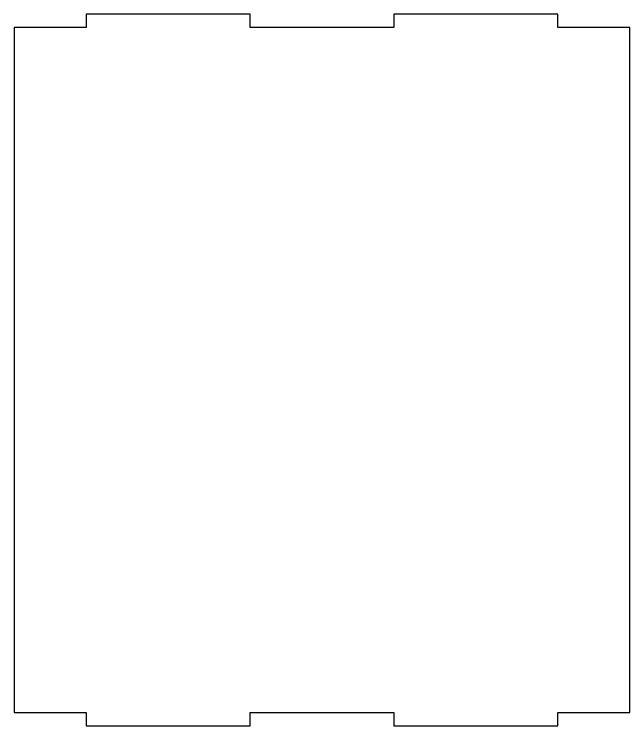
# Model space of a CAD drawing. Header units: millimetres. Extents: x -737 to 1904, y -658 to 473.
# Drawn here: x 539.7 to 730.2, y -600.2 to -380 of the extents above; entities that cross this region are included whole.
import ezdxf

# ---------------------------------------------------------------- set-up
doc = ezdxf.new("R2010")
doc.units = ezdxf.units.MM

msp = doc.modelspace()

# ---------------------------------------------------------------- linework, layer by layer
at = {"color": 7, "linetype": 'Continuous', "lineweight": 25}
for p, q in [((561.97, -379.98), (561.97, -384.05)), ((612.77, -379.98), (561.97, -379.98)), ((612.77, -384.05), (612.77, -379.98)), ((657.22, -379.98), (657.22, -384.05)), ((708.02, -379.98), (657.22, -379.98)), ((708.02, -384.05), (708.02, -379.98)), ((539.75, -384.05), (539.75, -596.11)), ((561.97, -384.05), (539.75, -384.05)), ((657.22, -384.05), (612.77, -384.05)), ((730.25, -384.05), (708.02, -384.05)), ((730.25, -596.11), (730.25, -384.05)), ((539.75, -596.11), (561.97, -596.11)), ((561.97, -596.11), (561.97, -600.18)), ((612.77, -596.11), (657.22, -596.11)), ((612.77, -600.18), (612.77, -596.11)), ((657.22, -596.11), (657.22, -600.18)), ((708.02, -600.18), (708.02, -596.11)), ((708.02, -596.11), (730.25, -596.11)), ((561.97, -600.18), (612.77, -600.18)), ((657.22, -600.18), (708.02, -600.18))]:
    msp.add_line(p, q, dxfattribs=at)

doc.saveas('drawing.dxf')
